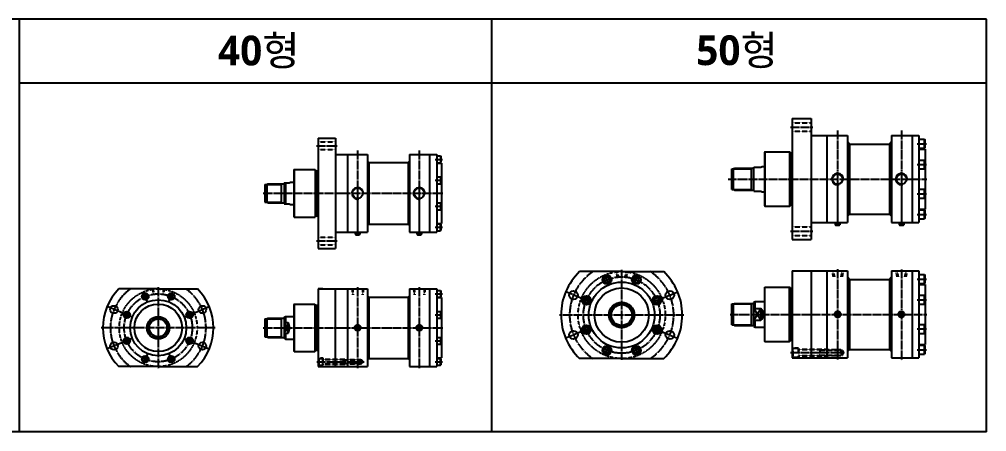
# Model space of a CAD drawing. Extents: x 0 to 5058, y -1057 to 3596.
# Drawn here: x 2783 to 5058, y 0 to 971 of the extents above; entities that cross this region are included whole.
import ezdxf

# ---------------------------------------------------------------- set-up
doc = ezdxf.new("R2010")
doc.units = 0
doc.header["$PDMODE"] = 1
for name, pattern in [('CENTER', [24, 20, -1.5, 1, -1.5]), ('HIDDEN', [5, 3.5, -1.5]), ('HIDDENX2', [0.75, 0.5, -0.25])]:
    doc.linetypes.add(name, pattern=pattern)
doc.layers.get('0').update_dxf_attribs({"linetype": 'CONTINUOUS'})
doc.layers.get('DEFPOINTS').update_dxf_attribs({"linetype": 'CONTINUOUS'})
for name, color, linetype in [('1', 3, 'CONTINUOUS'), ('HIDDEN', 2, 'HIDDEN'), ('ML', 3, 'CONTINUOUS')]:
    doc.layers.add(name, color=color, linetype=linetype)
doc.layers.add('Dims', color=7, linetype='CONTINUOUS', lineweight=25)
doc.styles.add('문자', font='romans.shx')

msp = doc.modelspace()

# ---------------------------------------------------------------- linework, layer by layer
for p, q in [((5058.1, 971), (0.8, 971)), ((2782.6, 0), (2782.6, 971)), ((3894.1, 0), (3894.1, 971)), ((5058.1, 0), (5058.1, 971)), ((5058.1, 821), (2782.6, 821)), ((5058.1, 0), (0, 0))]:
    msp.add_line(p, q)
at = {"color": 3}
for centre in [(4707.6, 276.2), (4857.5, 276.2)]:
    msp.add_circle(centre, 7, dxfattribs=at)
at = {"layer": '1'}
for p, q in [((4898.5, 697.3), (4898.5, 492.3)), ((4898.5, 688.5), (4911.5, 688.5)), ((4911.5, 667.5), (4911.5, 688.5)), ((4911.5, 688.5), (4912.5, 687.5)), ((4912.5, 687.5), (4912.5, 668.5)), ((4898.5, 667.5), (4911.5, 667.5)), ((4898.5, 665.5), (4913.5, 665.5)), ((4912.5, 668.5), (4911.5, 667.5)), ((4913.5, 665.5), (4913.5, 524.2)), ((3764.4, 652.8), (3764.4, 469.8)), ((3764.4, 649.3), (3773.4, 649.3)), ((3773.4, 649.3), (3773.4, 633.3)), ((3773.4, 649.3), (3774.4, 648.3)), ((3774.4, 648.3), (3774.4, 634.3)), ((4898.5, 639.7), (4911.5, 639.7)), ((4911.5, 618.7), (4911.5, 639.7)), ((4911.5, 639.7), (4912.5, 638.7)), ((4912.5, 638.7), (4912.5, 619.7)), ((3764.4, 633.3), (3773.4, 633.3)), ((3764.4, 632.3), (3775.4, 632.3)), ((3773.4, 633.3), (3774.4, 634.3)), ((3775.4, 632.3), (3775.4, 490.3)), ((4898.5, 618.7), (4911.5, 618.7)), ((4912.5, 619.7), (4911.5, 618.7)), ((3764.4, 599.9), (3773.4, 599.9)), ((3773.4, 599.9), (3773.4, 583.9)), ((3773.4, 599.9), (3774.4, 598.9)), ((3774.4, 598.9), (3774.4, 584.9)), ((3764.4, 583.9), (3773.4, 583.9)), ((3773.4, 583.9), (3774.4, 584.9)), ((4898.5, 570.9), (4911.5, 570.9)), ((4911.5, 549.9), (4911.5, 570.9)), ((4911.5, 570.9), (4912.5, 569.9)), ((4912.5, 569.9), (4912.5, 550.9)), ((4898.5, 549.9), (4911.5, 549.9)), ((4912.5, 550.9), (4911.5, 549.9)), ((3764.4, 538.7), (3773.4, 538.7)), ((3773.4, 538.7), (3773.4, 522.7)), ((3773.4, 538.7), (3774.4, 537.7)), ((3773.4, 522.7), (3774.4, 523.7)), ((3774.4, 537.7), (3774.4, 523.7)), ((4898.5, 524.2), (4913.5, 524.2)), ((3764.4, 522.7), (3773.4, 522.7)), ((4898.5, 522.2), (4911.5, 522.2)), ((4898.5, 501.2), (4911.5, 501.2)), ((4911.5, 501.2), (4911.5, 522.2)), ((4911.5, 522.2), (4912.5, 521.2)), ((4912.5, 502.2), (4911.5, 501.2)), ((4912.5, 521.2), (4912.5, 502.2)), ((3764.4, 490.3), (3775.4, 490.3)), ((3764.4, 489.3), (3773.4, 489.3)), ((3773.4, 473.3), (3773.4, 489.3)), ((3773.4, 489.3), (3774.4, 488.3)), ((3774.4, 488.3), (3774.4, 474.3)), ((4702, 492.3), (4702, 487.2)), ((4713, 487.2), (4702, 487.2)), ((4702, 487.2), (4703.3, 485.9)), ((4703.3, 485.9), (4711.7, 485.9)), ((4711.7, 485.9), (4713, 487.2)), ((4713, 492.3), (4713, 487.2)), ((4852, 492.3), (4852, 487.2)), ((4863, 487.2), (4852, 487.2)), ((4852, 487.2), (4853.3, 485.9)), ((4853.3, 485.9), (4861.7, 485.9)), ((4861.7, 485.9), (4863, 487.2)), ((4863, 492.3), (4863, 487.2)), ((3572.9, 469.8), (3572.9, 464.7)), ((3583.9, 464.7), (3572.9, 464.7)), ((3572.9, 464.7), (3574.1, 463.4)), ((3574.1, 463.4), (3582.6, 463.4)), ((3582.6, 463.4), (3583.9, 464.7)), ((3583.9, 469.8), (3583.9, 464.7)), ((3717.9, 469.8), (3717.9, 464.7)), ((3728.9, 464.7), (3717.9, 464.7)), ((3717.9, 464.7), (3719.1, 463.4)), ((3719.1, 463.4), (3727.6, 463.4)), ((3727.6, 463.4), (3728.9, 464.7)), ((3728.9, 469.8), (3728.9, 464.7)), ((3764.4, 473.3), (3773.4, 473.3)), ((3773.4, 473.3), (3774.4, 474.3)), ((4199.5, 377.1), (4298.5, 377.1)), ((4898.5, 369.9), (4911.5, 369.9)), ((4911.5, 348.9), (4911.5, 369.9)), ((4911.5, 369.9), (4912.5, 368.9)), ((4912.5, 368.9), (4912.5, 349.9)), ((4898.5, 348.9), (4911.5, 348.9)), ((4898.5, 346.9), (4913.5, 346.9)), ((4912.5, 349.9), (4911.5, 348.9)), ((4913.5, 346.9), (4913.5, 205.6)), ((3109.3, 336.1), (3201.6, 336.1)), ((3764.4, 336.1), (3764.4, 153.1)), ((3764.4, 332.6), (3773.4, 332.6)), ((3773.4, 332.6), (3774.4, 331.6)), ((3773.4, 332.6), (3773.4, 316.6)), ((3774.4, 331.6), (3774.4, 317.6)), ((4898.5, 321.2), (4911.5, 321.2)), ((4911.5, 300.2), (4911.5, 321.2)), ((4911.5, 321.2), (4912.5, 320.2)), ((4912.5, 320.2), (4912.5, 301.2)), ((3764.4, 316.6), (3773.4, 316.6)), ((3764.4, 315.6), (3775.4, 315.6)), ((3773.4, 316.6), (3774.4, 317.6)), ((3775.4, 315.6), (3775.4, 173.6)), ((4898.5, 300.2), (4911.5, 300.2)), ((4912.5, 301.2), (4911.5, 300.2)), ((3764.4, 283.2), (3773.4, 283.2)), ((3773.4, 283.2), (3773.4, 267.2)), ((3773.4, 283.2), (3774.4, 282.2)), ((3774.4, 282.2), (3774.4, 268.2)), ((3764.4, 267.2), (3773.4, 267.2)), ((3773.4, 267.2), (3774.4, 268.2)), ((4898.5, 252.3), (4911.5, 252.3)), ((4911.5, 231.3), (4911.5, 252.3)), ((4911.5, 252.3), (4912.5, 251.3)), ((4912.5, 251.3), (4912.5, 232.3)), ((4898.5, 231.3), (4911.5, 231.3)), ((4912.5, 232.3), (4911.5, 231.3)), ((3764.4, 222), (3773.4, 222)), ((3764.4, 206), (3773.4, 206)), ((3773.4, 222), (3773.4, 206)), ((3773.4, 222), (3774.4, 221)), ((3773.4, 206), (3774.4, 207)), ((3774.4, 221), (3774.4, 207)), ((4898.5, 205.6), (4913.5, 205.6)), ((4898.5, 203.6), (4911.5, 203.6)), ((4898.5, 182.6), (4911.5, 182.6)), ((4911.5, 182.6), (4911.5, 203.6)), ((4911.5, 203.6), (4912.5, 202.6)), ((4912.5, 183.6), (4911.5, 182.6)), ((4912.5, 202.6), (4912.5, 183.6)), ((3764.4, 173.6), (3775.4, 173.6)), ((3764.4, 172.6), (3773.4, 172.6)), ((3773.4, 172.6), (3774.4, 171.6)), ((3773.4, 156.6), (3773.4, 172.6)), ((3774.4, 171.6), (3774.4, 157.6)), ((3764.4, 156.6), (3773.4, 156.6)), ((3773.4, 156.6), (3774.4, 157.6))]:
    msp.add_line(p, q, dxfattribs=at)
for points in [[(4169.5, 363.1), (4162.6, 364.2), (4158.2, 358.9), (4160.7, 352.4), (4167.5, 351.3), (4171.9, 356.6)], [(4240.9, 358.4), (4236.8, 364.1), (4229.9, 363.4), (4227.1, 357.1), (4231.1, 351.4), (4238, 352.1)], [(3081.6, 322.1), (3077, 322.8), (3074.1, 319.2), (3075.7, 314.9), (3080.3, 314.2), (3083.2, 317.8)], [(3144.5, 319), (3141.8, 322.8), (3137.2, 322.3), (3135.3, 318), (3138, 314.3), (3142.6, 314.8)], [(4115.7, 316), (4110.1, 311.9), (4110.7, 305), (4117, 302.2), (4122.7, 306.2), (4122, 313.1)], [(4288, 304.7), (4289.2, 311.5), (4283.8, 315.9), (4277.3, 313.5), (4276.2, 306.6), (4281.5, 302.2)], [(3034.9, 279.8), (3031.1, 277.1), (3031.6, 272.5), (3035.8, 270.6), (3039.6, 273.4), (3039.1, 278)], [(3186.8, 272.3), (3187.5, 276.9), (3183.9, 279.8), (3179.6, 278.1), (3178.9, 273.6), (3182.5, 270.7)], [(4710, 277.7), (4707.5, 279.1), (4705, 277.7), (4705, 274.8), (4707.5, 273.4), (4710, 274.8)], [(4860, 277.7), (4857.5, 279.1), (4855, 277.7), (4855, 274.8), (4857.5, 273.4), (4860, 274.8)], [(3578.4, 242.1), (3580.5, 243.4), (3580.5, 245.9), (3578.4, 247.1), (3576.2, 245.9), (3576.2, 243.4)], [(3723.4, 242.1), (3725.5, 243.4), (3725.5, 245.9), (3723.4, 247.1), (3721.2, 245.9), (3721.2, 243.4)], [(4111, 244.6), (4109.9, 237.7), (4115.2, 233.3), (4121.7, 235.8), (4122.9, 242.6), (4117.5, 247)], [(4283.3, 233.3), (4289, 237.3), (4288.3, 244.2), (4282, 247.1), (4276.4, 243), (4277, 236.1)], [(3031.8, 216.9), (3031, 212.3), (3034.6, 209.4), (3038.9, 211.1), (3039.7, 215.7), (3036.1, 218.6)], [(3183.7, 209.4), (3187.4, 212.1), (3186.9, 216.7), (3182.7, 218.6), (3179, 215.9), (3179.4, 211.3)], [(4158.2, 190.8), (4162.2, 185.1), (4169.1, 185.8), (4172, 192.1), (4167.9, 197.8), (4161, 197.1)], [(4229.6, 186.1), (4236.4, 185), (4240.8, 190.3), (4238.4, 196.8), (4231.5, 198), (4227.1, 192.6)], [(3074.1, 170.2), (3076.8, 166.5), (3081.4, 167), (3083.2, 171.2), (3080.5, 174.9), (3075.9, 174.4)], [(3137, 167.1), (3141.5, 166.4), (3144.4, 170), (3142.8, 174.3), (3138.2, 175), (3135.3, 171.4)]]:
    msp.add_lwpolyline(points, close=True, dxfattribs=at)
for centre, radius in [((4165.1, 357.8), 10.5), ((4165.1, 357.8), 9.5), ((4234, 357.8), 10.5), ((4234, 357.8), 9.5), ((3078.7, 318.5), 8), ((3078.7, 318.5), 7), ((3139.9, 318.5), 8), ((3139.9, 318.5), 7), ((4116.4, 309.1), 10.5), ((4282.7, 309.1), 10.5), ((4116.4, 309.1), 9.5), ((4282.7, 309.1), 9.5), ((3035.4, 275.2), 8), ((3035.4, 275.2), 7), ((3183.2, 275.2), 8), ((3183.2, 275.2), 7), ((4707.5, 276.2), 5.5), ((4707.5, 276.2), 5), ((4857.5, 276.2), 5.5), ((4857.5, 276.2), 5), ((3578.4, 244.6), 7), ((3723.4, 244.6), 7), ((4116.4, 240.2), 10.5), ((4282.7, 240.2), 10.5), ((3578.4, 244.6), 5.5), ((3578.4, 244.6), 5), ((3723.4, 244.6), 5.5), ((3723.4, 244.6), 5), ((4116.4, 240.2), 9.5), ((4282.7, 240.2), 9.5), ((3035.4, 214), 8), ((3035.4, 214), 7), ((3183.2, 214), 8), ((3183.2, 214), 7), ((4165.1, 191.5), 10.5), ((4165.1, 191.5), 9.5), ((4234, 191.5), 10.5), ((4234, 191.5), 9.5), ((3078.7, 170.7), 8), ((3078.7, 170.7), 7), ((3139.9, 170.7), 8), ((3139.9, 170.7), 7)]:
    msp.add_circle(centre, radius, dxfattribs=at)
at = {"layer": 'DEFPOINTS', "color": 0, "linetype": 'ByBlock'}
for p in [(4730.5, 697.3), (3697.4, 633.8), (4730.5, 492.3), (4829.5, 358.7), (4594.5, 340.2), (3697.4, 317.1), (4057, 274.6), (4148.2, 274.6), (2979.3, 244.6), (3036.3, 244.6), (3058.2, 244.6), (4594.5, 212.2), (3697.4, 172.1), (4898.5, 173.7)]:
    msp.add_point(p, dxfattribs=at)
at = {"layer": 'Dims'}
for p, q in [((4458.6, 619.3), (4504.1, 619.3)), ((4458.6, 570.3), (4504.1, 570.3)), ((4458.6, 300.7), (4504.1, 300.7)), ((4526.8, 290.2), (4510.6, 262.2)), ((4510.6, 290.2), (4526.8, 262.2)), ((3360.4, 265.6), (3398.8, 265.6)), ((3414.6, 257), (3405.4, 232.3)), ((3405.4, 257), (3414.6, 232.3)), ((4458.6, 251.7), (4504.1, 251.7)), ((3360.4, 223.6), (3398.8, 223.6))]:
    msp.add_line(p, q, dxfattribs=at)
for centre, radius in [((4199.5, 274.6), 24.5), ((3109.3, 244.6), 21)]:
    msp.add_circle(centre, radius, dxfattribs=at)
for centre, radius, start, end in [((4707.5, 594.8), 13.5, 349.9635, 284.7852), ((4857.5, 594.8), 13.5, 347.7422, 286.2626), ((3578.4, 561.3), 13.5, 353.1828, 281.4734), ((3723.4, 561.3), 13.5, 353.7167, 281.347), ((4707.5, 276.2), 6.5, 341.5559, 290.2538), ((4857.5, 276.2), 6.5, 344.8373, 293.9217), ((3578.4, 244.6), 6.5, 326.1623, 283.3946), ((3723.4, 244.6), 6.5, 326.1623, 283.3946)]:
    msp.add_arc(centre, radius, start, end, dxfattribs=at)
at = {"layer": 'HIDDEN', "color": 2, "linetype": 'HIDDENX2'}
for p, q in [((4600.5, 727.3), (4645.5, 727.3)), ((4600.5, 707.3), (4645.5, 707.3)), ((3485.4, 682.3), (3526.4, 682.3)), ((3485.4, 664.3), (3526.4, 664.3)), ((4600.5, 482.3), (4645.5, 482.3)), ((3485.4, 458.3), (3526.4, 458.3)), ((4600.5, 462.3), (4645.5, 462.3)), ((3485.4, 440.3), (3526.4, 440.3)), ((4186, 377.1), (4189, 363.1)), ((4189, 377.1), (4192, 363.1)), ((4210, 377.1), (4207, 363.1)), ((4213, 377.1), (4210, 363.1)), ((4694, 378.7), (4697, 364.7)), ((4697, 378.7), (4700, 364.7)), ((4718, 378.7), (4715, 364.7)), ((4721, 378.7), (4718, 364.7)), ((4844, 378.7), (4847, 364.7)), ((4847, 378.7), (4850, 364.7)), ((4868, 378.7), (4865, 364.7)), ((4871, 378.7), (4868, 364.7)), ((3095.8, 336.1), (3097.3, 322.1)), ((3097.3, 336.1), (3098.8, 322.1)), ((3121.3, 336.1), (3119.8, 322.1)), ((3122.8, 336.1), (3121.3, 322.1)), ((3564.9, 336.1), (3566.4, 322.1)), ((3566.4, 336.1), (3567.9, 322.1)), ((3590.4, 336.1), (3588.9, 322.1)), ((3591.9, 336.1), (3590.4, 322.1)), ((3709.9, 336.1), (3711.4, 322.1)), ((3711.4, 336.1), (3712.9, 322.1)), ((3735.4, 336.1), (3733.9, 322.1)), ((3736.9, 336.1), (3735.4, 322.1)), ((4600.5, 197.7), (4615.5, 197.7)), ((4602.5, 196.7), (4601.5, 195.7)), ((4601.5, 195.7), (4601.5, 176.7)), ((4602.5, 196.7), (4615.5, 196.7)), ((4602.5, 196.7), (4602.5, 175.7)), ((4615.5, 197.7), (4615.5, 174.7)), ((4615.5, 174.7), (4615.5, 197.7)), ((4615.5, 194.2), (4682.5, 194.2)), ((4615.5, 193.2), (4714.8, 193.2)), ((4665.3, 192.2), (4664, 193.2)), ((4665.3, 193.2), (4665.3, 179.2)), ((4665.3, 192.2), (4718.8, 192.2)), ((4714.8, 193.2), (4715.8, 192.2)), ((4714.8, 193.2), (4714.8, 179.2)), ((4715.8, 192.2), (4715.8, 180.2)), ((4718.8, 192.2), (4718.8, 180.2)), ((4718.8, 192.2), (4721.3, 186.2)), ((4721.3, 186.2), (4718.8, 180.2)), ((3485.4, 173.6), (3496.4, 173.6)), ((3487.4, 172.6), (3486.4, 171.6)), ((3486.4, 171.6), (3486.4, 157.6)), ((3487.4, 172.6), (3496.4, 172.6)), ((3487.4, 172.6), (3487.4, 156.6)), ((3496.4, 173.6), (3496.4, 156.6)), ((3496.4, 155.6), (3496.4, 172.6)), ((3496.4, 170.4), (3554.4, 170.4)), ((3496.4, 169.6), (3554.4, 169.6)), ((3496.4, 159.6), (3554.4, 159.6)), ((3544.7, 168.9), (3543.4, 169.6)), ((3544.7, 160.4), (3543.4, 159.6)), ((3544.7, 169.6), (3544.7, 159.6)), ((3544.7, 168.9), (3555.2, 168.9)), ((3544.7, 160.4), (3555.2, 160.4)), ((3554.4, 169.6), (3585.3, 169.6)), ((3554.4, 159.6), (3585.3, 159.6)), ((3555.2, 168.9), (3588.3, 168.9)), ((3555.2, 160.4), (3588.3, 160.4)), ((3588.3, 160.4), (3561.4, 160.4)), ((3586.1, 168.9), (3585.3, 169.6)), ((3585.3, 169.6), (3585.3, 159.6)), ((3586.1, 160.4), (3585.3, 159.6)), ((3586.1, 168.9), (3586.1, 160.4)), ((3588.3, 168.9), (3588.3, 160.4)), ((3588.3, 168.9), (3590.2, 164.6)), ((3590.2, 164.6), (3588.3, 160.4)), ((4600.5, 174.7), (4615.5, 174.7)), ((4601.5, 176.7), (4602.5, 175.7)), ((4602.5, 175.7), (4615.5, 175.7)), ((4602.5, 175.7), (4615.5, 175.7)), ((4615.5, 179.2), (4714.8, 179.2)), ((4615.5, 178.2), (4682.5, 178.2)), ((4645.5, 179.2), (4645.5, 173.7)), ((4665.3, 180.2), (4664, 179.2)), ((4665.3, 180.2), (4718.8, 180.2)), ((4682.5, 179.2), (4682.5, 173.7)), ((4715.8, 180.2), (4714.8, 179.2)), ((3485.4, 155.6), (3496.4, 155.6)), ((3486.4, 157.6), (3487.4, 156.6)), ((3487.4, 156.6), (3496.4, 156.6)), ((3496.4, 158.9), (3554.4, 158.9))]:
    msp.add_line(p, q, dxfattribs=at)
for centre, radius in [((4199.5, 274.6), 102.5), ((3109.3, 244.6), 91.5)]:
    msp.add_circle(centre, radius, dxfattribs=at)
at = {"layer": 'ML'}
for p, q in [((4600.5, 737.3), (4600.5, 452.3)), ((4600.5, 737.3), (4645.5, 737.3)), ((4645.5, 737.3), (4645.5, 452.3)), ((3485.4, 691.3), (3485.4, 431.3)), ((3485.4, 691.3), (3526.4, 691.3)), ((3526.4, 691.3), (3526.4, 561.3)), ((4645.5, 697.3), (4730.5, 697.3)), ((4682.5, 697.3), (4682.5, 492.3)), ((4730.5, 697.3), (4730.5, 492.3)), ((4834.5, 697.3), (4834.5, 492.3)), ((4834.5, 697.3), (4898.5, 697.3)), ((4882.5, 697.3), (4882.5, 492.3)), ((4735.5, 677.3), (4730.5, 682.3)), ((4735.5, 677.3), (4735.5, 512.3)), ((4735.5, 677.3), (4829.5, 677.3)), ((4834.5, 682.3), (4829.5, 677.3)), ((4829.5, 677.3), (4829.5, 512.3)), ((3526.4, 652.8), (3601.4, 652.8)), ((3526.4, 652.8), (3556.7, 652.8)), ((3554.4, 652.8), (3554.4, 469.8)), ((3601.4, 652.8), (3601.4, 469.8)), ((3601.4, 652.8), (3601.4, 469.8)), ((3700.4, 652.8), (3764.4, 652.8)), ((3700.4, 652.8), (3700.4, 469.8)), ((3747.4, 652.8), (3747.4, 469.8)), ((4536.5, 658.8), (4535.5, 657.8)), ((4535.5, 657.8), (4535.5, 531.8)), ((4536.5, 658.8), (4594.5, 658.8)), ((4536.5, 658.8), (4536.5, 530.8)), ((4594.5, 658.8), (4595.5, 657.8)), ((4594.5, 658.8), (4594.5, 530.8)), ((4595.5, 657.8), (4595.5, 531.8)), ((4595.5, 652.1), (4598.5, 653.8)), ((4598.5, 653.8), (4600.5, 653.8)), ((4598.5, 653.8), (4598.5, 535.8)), ((3429.4, 617.3), (3428.4, 616.3)), ((3428.4, 616.3), (3428.4, 506.3)), ((3429.4, 617.3), (3478.4, 617.3)), ((3429.4, 617.3), (3429.4, 505.3)), ((3478.4, 617.3), (3478.4, 505.3)), ((3604.4, 633.8), (3601.4, 636.8)), ((3604.4, 633.8), (3604.4, 488.8)), ((3604.4, 633.8), (3697.4, 633.8)), ((3697.4, 633.8), (3700.4, 636.8)), ((3697.4, 633.8), (3697.4, 488.8)), ((4458.6, 570.3), (4458.6, 619.3)), ((4458.6, 619.3), (4462.6, 619.3)), ((4462.6, 619.3), (4465.2, 620.8)), ((4462.6, 570.3), (4462.6, 619.3)), ((4465.2, 620.8), (4510.6, 620.8)), ((4504.1, 620.8), (4504.1, 568.8)), ((4504.1, 619.3), (4506.7, 620.8)), ((4510.6, 566.5), (4510.6, 623.1)), ((4510.6, 623.1), (4526.8, 623.1)), ((4526.8, 623.1), (4529.8, 624.8)), ((4529.8, 624.8), (4535.5, 624.8)), ((3478.4, 612.6), (3481.4, 614.3)), ((3481.4, 614.3), (3485.4, 614.3)), ((3481.4, 614.3), (3481.4, 508.3)), ((3697.4, 609.9), (3697.4, 488.8)), ((3700.4, 609.9), (3700.4, 478.3)), ((3700.4, 609.9), (3700.4, 478.3)), ((3360.4, 582.3), (3360.4, 540.3)), ((3360.4, 582.3), (3364.4, 582.3)), ((3364.4, 582.3), (3367, 583.8)), ((3364.4, 582.3), (3364.4, 540.3)), ((3367, 583.8), (3405.4, 583.8)), ((3398.8, 583.8), (3398.8, 538.8)), ((3405.4, 586.1), (3405.4, 536.5)), ((3405.4, 586.1), (3417.5, 586.1)), ((3408.4, 586.1), (3408.4, 536.5)), ((3417.5, 586.1), (3420.5, 587.8)), ((3420.5, 587.8), (3428.4, 587.8)), ((4458.6, 570.3), (4462.6, 570.3)), ((4462.6, 570.3), (4465.2, 568.8)), ((4504.1, 570.3), (4506.7, 568.8)), ((3526.4, 561.3), (3526.4, 431.3)), ((4465.2, 568.8), (4510.6, 568.8)), ((4510.6, 566.5), (4526.8, 566.5)), ((4526.8, 566.5), (4529.8, 564.8)), ((4529.8, 564.8), (4535.5, 564.8)), ((3360.4, 540.3), (3364.4, 540.3)), ((3364.4, 540.3), (3367, 538.8)), ((3367, 538.8), (3405.4, 538.8)), ((3405.4, 536.5), (3417.5, 536.5)), ((3417.5, 536.5), (3420.5, 534.8)), ((3420.5, 534.8), (3428.4, 534.8)), ((4535.5, 531.8), (4536.5, 530.8)), ((4536.5, 530.8), (4594.5, 530.8)), ((4594.5, 530.8), (4595.5, 531.8)), ((4595.5, 537.5), (4598.5, 535.8)), ((4598.5, 535.8), (4600.5, 535.8)), ((3429.4, 505.3), (3428.4, 506.3)), ((3429.4, 505.3), (3478.4, 505.3)), ((3478.4, 510), (3481.4, 508.3)), ((3481.4, 508.3), (3485.4, 508.3)), ((4735.5, 512.3), (4730.5, 507.3)), ((4735.5, 512.3), (4829.5, 512.3)), ((4829.5, 512.3), (4834.5, 507.3)), ((3604.4, 488.8), (3601.4, 485.8)), ((3604.4, 488.8), (3697.4, 488.8)), ((3697.4, 488.8), (3700.4, 485.8)), ((4645.5, 492.3), (4730.5, 492.3)), ((4834.5, 492.3), (4898.5, 492.3)), ((3526.4, 469.8), (3601.4, 469.8)), ((3700.4, 469.8), (3764.4, 469.8)), ((4600.5, 452.3), (4645.5, 452.3)), ((3485.4, 431.3), (3526.4, 431.3)), ((4199.5, 377.1), (4100.5, 377.1)), ((4600.5, 378.7), (4730.5, 378.7)), ((4600.5, 378.7), (4600.5, 173.7)), ((4645.5, 378.7), (4645.5, 176.5)), ((4682.5, 378.7), (4682.5, 173.7)), ((4730.5, 378.7), (4730.5, 173.7)), ((4834.5, 378.7), (4834.5, 173.7)), ((4834.5, 378.7), (4898.5, 378.7)), ((4882.5, 378.7), (4882.5, 173.7)), ((4898.5, 378.7), (4898.5, 173.7)), ((4735.5, 358.7), (4730.5, 363.7)), ((4735.5, 358.7), (4829.5, 358.7)), ((4735.5, 358.7), (4735.5, 193.7)), ((4834.5, 363.7), (4829.5, 358.7)), ((4829.5, 358.7), (4829.5, 193.7)), ((3109.3, 336.1), (3016.9, 336.1)), ((3485.4, 336.1), (3556.7, 336.1)), ((3496.4, 336.1), (3485.4, 336.1)), ((3485.4, 336.1), (3485.4, 153.1)), ((3525.4, 336.1), (3525.4, 153.1)), ((3540.1, 336.1), (3601.4, 336.1)), ((3554.4, 336.1), (3554.4, 153.1)), ((3601.4, 336.1), (3601.4, 153.1)), ((3604.4, 317.1), (3601.4, 320.1)), ((3697.4, 317.1), (3700.4, 320.1)), ((3700.4, 336.1), (3700.4, 153.1)), ((3700.4, 336.1), (3764.4, 336.1)), ((3700.4, 336.1), (3700.4, 153.1)), ((3747.4, 336.1), (3747.4, 153.1)), ((3747.4, 336.1), (3747.4, 153.1)), ((4535.5, 339.2), (4536.5, 340.2)), ((4535.5, 339.2), (4535.5, 213.2)), ((4536.5, 340.2), (4594.5, 340.2)), ((4536.5, 212.2), (4536.5, 340.2)), ((4594.5, 340.2), (4595.5, 339.2)), ((4594.5, 212.2), (4594.5, 340.2)), ((4595.5, 339.2), (4595.5, 213.2)), ((4595.5, 333.5), (4598.5, 335.2)), ((4598.5, 335.2), (4600.5, 335.2)), ((4598.5, 335.2), (4598.5, 217.2)), ((3428.4, 299.6), (3428.4, 189.6)), ((3429.4, 300.6), (3477.4, 300.6)), ((3429.4, 300.6), (3429.4, 188.6)), ((3477.4, 300.6), (3478.4, 299.6)), ((3477.4, 300.6), (3477.4, 188.6)), ((3478.4, 299.6), (3478.4, 189.6)), ((3478.4, 295.9), (3481.4, 297.6)), ((3481.4, 297.6), (3485.4, 297.6)), ((3481.4, 297.6), (3481.4, 191.6)), ((3604.4, 317.1), (3697.4, 317.1)), ((3604.4, 317.1), (3604.4, 172.1)), ((3697.4, 317.1), (3697.4, 172.1)), ((4458.6, 251.7), (4458.6, 300.7)), ((4458.6, 300.7), (4462.6, 300.7)), ((4462.6, 300.7), (4465.2, 302.2)), ((4462.6, 251.7), (4462.6, 300.7)), ((4465.2, 302.2), (4510.6, 302.2)), ((4504.1, 300.7), (4506.7, 302.2)), ((4504.1, 302.2), (4504.1, 250.2)), ((4510.6, 304.5), (4513.6, 306.2)), ((4510.6, 248), (4510.6, 304.5)), ((4513.6, 306.2), (4535.5, 306.2)), ((4513.6, 290.2), (4513.6, 306.2)), ((4171, 284), (4171, 265.2)), ((4228, 284), (4228, 265.2)), ((4510.6, 290.2), (4526.8, 290.2)), ((4526.8, 290.2), (4526.8, 262.2)), ((3084.3, 253.4), (3084.3, 235.8)), ((3134.3, 253.4), (3134.3, 235.8)), ((3360.4, 265.6), (3360.4, 223.6)), ((3360.4, 265.6), (3364.4, 265.6)), ((3364.4, 265.6), (3367, 267.1)), ((3364.4, 265.6), (3364.4, 223.6)), ((3367, 267.1), (3405.4, 267.1)), ((3398.8, 267.1), (3398.8, 222.1)), ((3405.4, 269.4), (3408.4, 271.1)), ((3405.4, 269.4), (3405.4, 219.9)), ((3405.4, 257), (3414.6, 257)), ((3408.4, 271.1), (3428.4, 271.1)), ((3408.4, 271.1), (3408.4, 257)), ((3414.6, 257), (3414.6, 232.3)), ((4458.6, 251.7), (4462.6, 251.7)), ((4462.6, 251.7), (4465.2, 250.2)), ((4504.1, 251.7), (4506.7, 250.2)), ((4510.6, 262.2), (4526.8, 262.2)), ((4513.6, 246.2), (4513.6, 262.2)), ((3405.4, 232.3), (3414.6, 232.3)), ((3408.4, 232.3), (3408.4, 218.1)), ((4465.2, 250.2), (4510.6, 250.2)), ((4510.6, 248), (4513.6, 246.2)), ((4513.6, 246.2), (4535.5, 246.2)), ((3360.4, 223.6), (3364.4, 223.6)), ((3364.4, 223.6), (3367, 222.1)), ((3367, 222.1), (3405.4, 222.1)), ((3405.4, 219.9), (3408.4, 218.1)), ((3408.4, 218.1), (3428.4, 218.1)), ((4535.5, 213.2), (4536.5, 212.2)), ((4536.5, 212.2), (4594.5, 212.2)), ((4595.5, 213.2), (4594.5, 212.2)), ((4595.5, 219), (4598.5, 217.2)), ((4598.5, 217.2), (4600.5, 217.2)), ((3429.4, 188.6), (3428.4, 189.6)), ((3429.4, 188.6), (3477.4, 188.6)), ((3477.4, 188.6), (3478.4, 189.6)), ((3478.4, 193.4), (3481.4, 191.6)), ((3481.4, 191.6), (3485.4, 191.6)), ((4735.5, 193.7), (4730.5, 188.7)), ((4735.5, 193.7), (4829.5, 193.7)), ((4829.5, 193.7), (4834.5, 188.7)), ((3604.4, 172.1), (3601.4, 169.1)), ((3604.4, 172.1), (3697.4, 172.1)), ((3697.4, 172.1), (3700.4, 169.1)), ((4199.5, 172.1), (4100.5, 172.1)), ((4199.5, 172.1), (4298.5, 172.1)), ((4600.5, 173.7), (4730.5, 173.7)), ((4834.5, 173.7), (4898.5, 173.7)), ((3109.3, 153.1), (3016.9, 153.1)), ((3109.3, 153.1), (3201.6, 153.1)), ((3485.4, 153.1), (3601.4, 153.1)), ((3700.4, 153.1), (3764.4, 153.1))]:
    msp.add_line(p, q, dxfattribs=at)
at = {"layer": 'ML', "color": 1, "linetype": 'CENTER'}
for p, q in [((4596.5, 717.3), (4649.5, 717.3)), ((4707.5, 709), (4707.5, 488.3)), ((4857.5, 709), (4857.5, 488.3)), ((3481.4, 673.3), (3530.4, 673.3)), ((3578.4, 661.8), (3578.4, 465.8)), ((3723.4, 661.8), (3723.4, 465.8)), ((4894.5, 678), (4916.5, 678)), ((3760.4, 641.3), (3778.4, 641.3)), ((4894.5, 629.2), (4916.5, 629.2)), ((3760.4, 591.9), (3778.4, 591.9)), ((4449.8, 594.8), (4917.5, 594.8)), ((4707.5, 593.4), (4707.5, 486.1)), ((4857.5, 594.6), (4857.5, 485.2)), ((3578.4, 570.9), (3578.4, 463.6)), ((3723.4, 572), (3723.4, 462.7)), ((3356.4, 561.3), (3556.7, 561.3)), ((3540.1, 561.3), (3779.4, 561.3)), ((4894.5, 560.4), (4916.5, 560.4)), ((3760.4, 530.7), (3778.4, 530.7)), ((4894.5, 511.7), (4916.5, 511.7)), ((3760.4, 481.3), (3778.4, 481.3)), ((4596.5, 472.3), (4649.5, 472.3)), ((3481.4, 449.3), (3530.4, 449.3)), ((4169.9, 346.2), (4160.3, 369.3)), ((4199.5, 381.1), (4199.5, 168.1)), ((4229.2, 346.2), (4238.7, 369.3)), ((4707.5, 382.3), (4707.5, 170.1)), ((4857.5, 381.7), (4857.5, 168)), ((4894.5, 359.4), (4916.5, 359.4)), ((3084, 305.6), (3074.3, 329.2)), ((3109.3, 340.1), (3109.3, 149.1)), ((3134.5, 305.6), (3144.3, 329.2)), ((3578.4, 340.1), (3578.4, 149.1)), ((3723.4, 340.1), (3723.4, 149.1)), ((3760.4, 324.6), (3778.4, 324.6)), ((4127.9, 304.3), (4067.9, 329.1)), ((4271.1, 304.3), (4331.2, 329.1)), ((4894.5, 310.7), (4916.5, 310.7)), ((3048.3, 269.9), (2989.2, 294.4)), ((3170.2, 269.9), (3229.4, 294.4)), ((3760.4, 275.2), (3778.4, 275.2)), ((4346, 274.6), (4053, 274.6)), ((4454.6, 276.2), (4917.5, 276.2)), ((3243.3, 244.6), (2975.3, 244.6)), ((3356.4, 244.6), (3556.7, 244.6)), ((3540.1, 244.6), (3779.4, 244.6)), ((4127.9, 245), (4067.9, 220.1)), ((4271.1, 245), (4331.2, 220.1)), ((4894.5, 241.8), (4916.5, 241.8)), ((3048.3, 219.4), (2989.2, 194.9)), ((3170.2, 219.4), (3229.4, 194.9)), ((3760.4, 214), (3778.4, 214)), ((3084, 183.6), (3074.3, 160.1)), ((3134.5, 183.6), (3144.3, 160.1)), ((4169.9, 203), (4160.3, 179.9)), ((4229.2, 203), (4238.7, 179.9)), ((4596.5, 186.2), (4722.2, 186.2)), ((4894.5, 193.1), (4916.5, 193.1)), ((3482.6, 164.6), (3594.1, 164.6)), ((3760.4, 164.6), (3778.4, 164.6))]:
    msp.add_line(p, q, dxfattribs=at)
at = {"layer": 'ML', "color": 7}
for p, q in [((3360.4, 582.3), (3398.8, 582.3)), ((3398.8, 582.3), (3401.4, 583.8)), ((3360.4, 540.3), (3398.8, 540.3)), ((3398.8, 540.3), (3401.4, 538.8)), ((3525.4, 469.8), (3556.7, 469.8)), ((3601.4, 336.1), (3601.4, 153.1)), ((3429.4, 300.6), (3428.4, 299.6)), ((3398.8, 265.6), (3401.4, 267.1)), ((3398.8, 223.6), (3401.4, 222.1))]:
    msp.add_line(p, q, dxfattribs=at)
at = {"layer": 'ML'}
for centre, radius in [((4707.5, 594.8), 12), ((4857.5, 594.8), 12), ((3578.4, 561.3), 12), ((3723.4, 561.3), 12), ((4199.5, 274.6), 77.5), ((4086.3, 321.5), 10), ((4199.5, 274.6), 64), ((4312.7, 321.5), 10), ((3005.3, 287.7), 9), ((3109.3, 244.6), 66), ((3109.3, 244.6), 56), ((3213.2, 287.7), 9), ((4199.5, 274.6), 30), ((4199.5, 274.6), 26), ((3109.3, 244.6), 26.5), ((3109.3, 244.6), 22.5), ((4086.3, 227.7), 10), ((4312.7, 227.7), 10), ((3005.3, 201.6), 9), ((3213.2, 201.6), 9)]:
    msp.add_circle(centre, radius, dxfattribs=at)
at = {"layer": 'ML', "color": 1, "linetype": 'CENTER'}
for centre, radius in [((4199.5, 274.6), 90), ((3109.3, 244.6), 80)]:
    msp.add_circle(centre, radius, dxfattribs=at)
at = {"layer": 'ML'}
for centre, radius, start, end in [((4199.5, 274.6), 142.5, 134.0034, 225.9966), ((4199.5, 274.6), 142.5, 314.0034, 45.9966), ((3109.3, 244.6), 130, 135.2636, 224.7364), ((3109.3, 244.6), 130, 315.2636, 44.7364), ((4514.1, 276.2), 18.9, 312.2942, 47.7058), ((3396.6, 244.6), 21.9, 325.5912, 34.4088)]:
    msp.add_arc(centre, radius, start, end, dxfattribs=at)
at = {"layer": 'ML', "color": 1, "linetype": 'CENTER'}
for centre, radius, start, end in [((4199.5, 274.6), 122.5, 123.2031, 236.7969), ((4199.5, 274.6), 122.5, 303.2031, 56.7969), ((3109.3, 244.6), 112.5, 125.5771, 234.4229), ((3109.3, 244.6), 112.5, 305.5771, 54.4229)]:
    msp.add_arc(centre, radius, start, end, dxfattribs=at)

# ---------------------------------------------------------------- texts
at = {"char_height": 70, "attachment_point": 1, "style": '문자'}
for s, width, insert in [('{\\fMalgun Gothic|b1|i0|c129|p50;40형}', 202.53, (3249.8, 932.5)), ('{\\fMalgun Gothic|b1|i0|c129|p50;50형}', 236.973, (4374.9, 933.2))]:
    msp.add_mtext_dynamic_manual_height_columns(s, width=width, gutter_width=16, heights=[-92.9], dxfattribs=dict(at, insert=insert))

doc.saveas('drawing.dxf')
